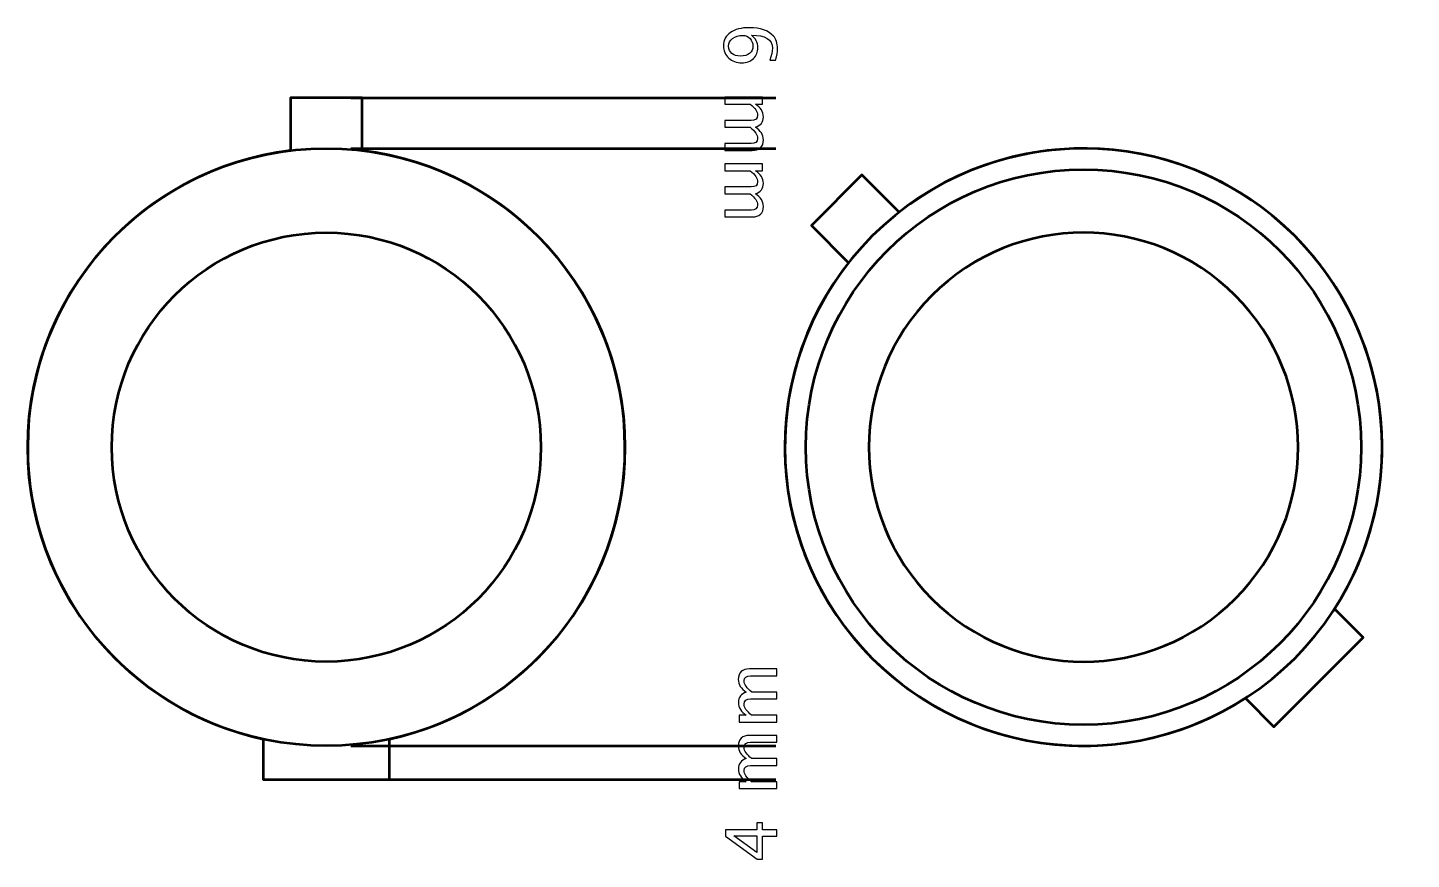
# Model space of a CAD drawing. Header units: centimetres. Extents: x -42.5 to 44.4, y -43.5 to 43.2.
# Drawn here: x 27.95 to 44.4, y 7.1 to 16.99 of the extents above; entities that cross this region are included whole.
import ezdxf

# ---------------------------------------------------------------- set-up
doc = ezdxf.new("R2010")
doc.units = ezdxf.units.CM
doc.header["$MEASUREMENT"] = 0
doc.layers.add('Layer 1', color=7, linetype='Continuous')

msp = doc.modelspace()

# ---------------------------------------------------------------- linework, layer by layer
at = {"layer": 'Layer 1', "color": 4, "lineweight": 53}
msp.add_ellipse((31.5, 12), major_axis=(0, 3.55), ratio=1, dxfattribs=at)
at = {"layer": 'Layer 1', "lineweight": 53}
for centre, major_axis in [((40.5, 12), (0, 3.3)), ((31.5, 12), (0, 2.55))]:
    msp.add_ellipse(centre, major_axis=major_axis, ratio=1, dxfattribs=at)
at = {"layer": 'Layer 1'}
for points, knots in [([(36.55353, 16.89656), (36.60391, 16.85762), (36.62916, 16.80865), (36.62916, 16.74967), (36.62916, 16.74967), (36.62916, 16.69618), (36.61153, 16.65244), (36.57611, 16.61829), (36.57611, 16.61829), (36.54069, 16.58428), (36.49525, 16.56721), (36.43979, 16.56721), (36.43979, 16.56721), (36.37615, 16.56721), (36.3238, 16.58626), (36.28274, 16.6245), (36.28274, 16.6245), (36.24167, 16.66274), (36.22107, 16.71128), (36.22107, 16.77041), (36.22107, 16.77041), (36.22107, 16.83758), (36.2483, 16.89035), (36.30263, 16.92831), (36.30263, 16.92831), (36.3571, 16.96641), (36.43246, 16.98546), (36.52855, 16.98546), (36.52855, 16.98546), (36.65809, 16.98546), (36.75306, 16.95216), (36.81374, 16.8857), (36.81374, 16.8857), (36.84704, 16.84957), (36.86369, 16.79962), (36.86369, 16.73598), (36.86369, 16.73598), (36.86369, 16.69901), (36.85607, 16.65315), (36.84083, 16.59853), (36.84083, 16.59853), (36.84083, 16.59853), (36.76971, 16.59853), (36.76971, 16.59853), (36.76971, 16.59853), (36.79173, 16.65625), (36.80273, 16.70366), (36.80273, 16.74092), (36.80273, 16.74092), (36.80273, 16.84463), (36.71962, 16.89656), (36.55353, 16.89656)], [0, 0, 0, 0, 0.07142857, 0.07142857, 0.07142857, 0.07142857, 0.14285714, 0.14285714, 0.14285714, 0.14285714, 0.21428571, 0.21428571, 0.21428571, 0.21428571, 0.28571429, 0.28571429, 0.28571429, 0.28571429, 0.35714286, 0.35714286, 0.35714286, 0.35714286, 0.42857143, 0.42857143, 0.42857143, 0.42857143, 0.5, 0.5, 0.5, 0.5, 0.57142857, 0.57142857, 0.57142857, 0.57142857, 0.64285714, 0.64285714, 0.64285714, 0.64285714, 0.71428571, 0.71428571, 0.71428571, 0.71428571, 0.78571429, 0.78571429, 0.78571429, 0.78571429, 0.85714286, 0.85714286, 0.85714286, 0.85714286, 1, 1, 1, 1]), ([(36.42371, 16.64849), (36.469, 16.64849), (36.50485, 16.65893), (36.53123, 16.67996), (36.53123, 16.67996), (36.55762, 16.70098), (36.57074, 16.72977), (36.57074, 16.76632), (36.57074, 16.76632), (36.57074, 16.80117), (36.55917, 16.83095), (36.53589, 16.85578), (36.53589, 16.85578), (36.51275, 16.88076), (36.48481, 16.89318), (36.45221, 16.89318), (36.45221, 16.89318), (36.40085, 16.89318), (36.35964, 16.88132), (36.3286, 16.85776), (36.3286, 16.85776), (36.29755, 16.83405), (36.28203, 16.80272), (36.28203, 16.76378), (36.28203, 16.76378), (36.28203, 16.72836), (36.29473, 16.70028), (36.32013, 16.67953), (36.32013, 16.67953), (36.34553, 16.65879), (36.3801, 16.64849), (36.42371, 16.64849)], [0, 0, 0, 0, 0.11111111, 0.11111111, 0.11111111, 0.11111111, 0.22222222, 0.22222222, 0.22222222, 0.22222222, 0.33333333, 0.33333333, 0.33333333, 0.33333333, 0.44444444, 0.44444444, 0.44444444, 0.44444444, 0.55555556, 0.55555556, 0.55555556, 0.55555556, 0.66666667, 0.66666667, 0.66666667, 0.66666667, 0.77777778, 0.77777778, 0.77777778, 0.77777778, 1, 1, 1, 1]), ([(36.23631, 16.1577), (36.23631, 16.1577), (36.68505, 16.1577), (36.68505, 16.1577), (36.68505, 16.1577), (36.68505, 16.1577), (36.68505, 16.07642), (36.68505, 16.07642), (36.68505, 16.07642), (36.68505, 16.07642), (36.60024, 16.07642), (36.60024, 16.07642), (36.60024, 16.07642), (36.66303, 16.03677), (36.69436, 15.98597), (36.69436, 15.92374), (36.69436, 15.92374), (36.69436, 15.86376), (36.66303, 15.82298), (36.60024, 15.80125), (36.60024, 15.80125), (36.6636, 15.76273), (36.69521, 15.71263), (36.69521, 15.65083), (36.69521, 15.65083), (36.69521, 15.61146), (36.68363, 15.58084), (36.66035, 15.55896), (36.66035, 15.55896), (36.63707, 15.53709), (36.60447, 15.52608), (36.56256, 15.52608), (36.56256, 15.52608), (36.56256, 15.52608), (36.23631, 15.52608), (36.23631, 15.52608), (36.23631, 15.52608), (36.23631, 15.52608), (36.23631, 15.60736), (36.23631, 15.60736), (36.23631, 15.60736), (36.23631, 15.60736), (36.54915, 15.60736), (36.54915, 15.60736), (36.54915, 15.60736), (36.60024, 15.60736), (36.62578, 15.62768), (36.62578, 15.66832), (36.62578, 15.66832), (36.62578, 15.71052), (36.596, 15.75483), (36.53631, 15.80125), (36.53631, 15.80125), (36.53631, 15.80125), (36.23631, 15.80125), (36.23631, 15.80125), (36.23631, 15.80125), (36.23631, 15.80125), (36.23631, 15.88253), (36.23631, 15.88253), (36.23631, 15.88253), (36.23631, 15.88253), (36.54944, 15.88253), (36.54944, 15.88253), (36.54944, 15.88253), (36.60094, 15.88253), (36.62662, 15.90313), (36.62662, 15.94448), (36.62662, 15.94448), (36.62662, 15.98554), (36.59671, 16.02957), (36.53674, 16.07642), (36.53674, 16.07642), (36.53674, 16.07642), (36.23631, 16.07642), (36.23631, 16.07642), (36.23631, 16.07642), (36.23631, 16.07642), (36.23631, 16.1577), (36.23631, 16.1577)], [0, 0, 0, 0, 0.04761905, 0.04761905, 0.04761905, 0.04761905, 0.0952381, 0.0952381, 0.0952381, 0.0952381, 0.14285714, 0.14285714, 0.14285714, 0.14285714, 0.19047619, 0.19047619, 0.19047619, 0.19047619, 0.23809524, 0.23809524, 0.23809524, 0.23809524, 0.28571429, 0.28571429, 0.28571429, 0.28571429, 0.33333333, 0.33333333, 0.33333333, 0.33333333, 0.38095238, 0.38095238, 0.38095238, 0.38095238, 0.42857143, 0.42857143, 0.42857143, 0.42857143, 0.47619048, 0.47619048, 0.47619048, 0.47619048, 0.52380952, 0.52380952, 0.52380952, 0.52380952, 0.57142857, 0.57142857, 0.57142857, 0.57142857, 0.61904762, 0.61904762, 0.61904762, 0.61904762, 0.66666667, 0.66666667, 0.66666667, 0.66666667, 0.71428571, 0.71428571, 0.71428571, 0.71428571, 0.76190476, 0.76190476, 0.76190476, 0.76190476, 0.80952381, 0.80952381, 0.80952381, 0.80952381, 0.85714286, 0.85714286, 0.85714286, 0.85714286, 0.9047619, 0.9047619, 0.9047619, 0.9047619, 1, 1, 1, 1]), ([(36.23631, 15.36719), (36.23631, 15.36719), (36.68505, 15.36719), (36.68505, 15.36719), (36.68505, 15.36719), (36.68505, 15.36719), (36.68505, 15.28591), (36.68505, 15.28591), (36.68505, 15.28591), (36.68505, 15.28591), (36.60024, 15.28591), (36.60024, 15.28591), (36.60024, 15.28591), (36.66303, 15.24626), (36.69436, 15.19546), (36.69436, 15.13323), (36.69436, 15.13323), (36.69436, 15.07325), (36.66303, 15.03247), (36.60024, 15.01074), (36.60024, 15.01074), (36.6636, 14.97222), (36.69521, 14.92212), (36.69521, 14.86032), (36.69521, 14.86032), (36.69521, 14.82095), (36.68363, 14.79033), (36.66035, 14.76845), (36.66035, 14.76845), (36.63707, 14.74658), (36.60447, 14.73557), (36.56256, 14.73557), (36.56256, 14.73557), (36.56256, 14.73557), (36.23631, 14.73557), (36.23631, 14.73557), (36.23631, 14.73557), (36.23631, 14.73557), (36.23631, 14.81685), (36.23631, 14.81685), (36.23631, 14.81685), (36.23631, 14.81685), (36.54915, 14.81685), (36.54915, 14.81685), (36.54915, 14.81685), (36.60024, 14.81685), (36.62578, 14.83717), (36.62578, 14.87781), (36.62578, 14.87781), (36.62578, 14.92001), (36.596, 14.96432), (36.53631, 15.01074), (36.53631, 15.01074), (36.53631, 15.01074), (36.23631, 15.01074), (36.23631, 15.01074), (36.23631, 15.01074), (36.23631, 15.01074), (36.23631, 15.09202), (36.23631, 15.09202), (36.23631, 15.09202), (36.23631, 15.09202), (36.54944, 15.09202), (36.54944, 15.09202), (36.54944, 15.09202), (36.60094, 15.09202), (36.62662, 15.11262), (36.62662, 15.15397), (36.62662, 15.15397), (36.62662, 15.19503), (36.59671, 15.23906), (36.53674, 15.28591), (36.53674, 15.28591), (36.53674, 15.28591), (36.23631, 15.28591), (36.23631, 15.28591), (36.23631, 15.28591), (36.23631, 15.28591), (36.23631, 15.36719), (36.23631, 15.36719)], [0, 0, 0, 0, 0.04761905, 0.04761905, 0.04761905, 0.04761905, 0.0952381, 0.0952381, 0.0952381, 0.0952381, 0.14285714, 0.14285714, 0.14285714, 0.14285714, 0.19047619, 0.19047619, 0.19047619, 0.19047619, 0.23809524, 0.23809524, 0.23809524, 0.23809524, 0.28571429, 0.28571429, 0.28571429, 0.28571429, 0.33333333, 0.33333333, 0.33333333, 0.33333333, 0.38095238, 0.38095238, 0.38095238, 0.38095238, 0.42857143, 0.42857143, 0.42857143, 0.42857143, 0.47619048, 0.47619048, 0.47619048, 0.47619048, 0.52380952, 0.52380952, 0.52380952, 0.52380952, 0.57142857, 0.57142857, 0.57142857, 0.57142857, 0.61904762, 0.61904762, 0.61904762, 0.61904762, 0.66666667, 0.66666667, 0.66666667, 0.66666667, 0.71428571, 0.71428571, 0.71428571, 0.71428571, 0.76190476, 0.76190476, 0.76190476, 0.76190476, 0.80952381, 0.80952381, 0.80952381, 0.80952381, 0.85714286, 0.85714286, 0.85714286, 0.85714286, 0.9047619, 0.9047619, 0.9047619, 0.9047619, 1, 1, 1, 1]), ([(36.85604, 8.73276), (36.85604, 8.73276), (36.4073, 8.73276), (36.4073, 8.73276), (36.4073, 8.73276), (36.4073, 8.73276), (36.4073, 8.81404), (36.4073, 8.81404), (36.4073, 8.81404), (36.4073, 8.81404), (36.49211, 8.81404), (36.49211, 8.81404), (36.49211, 8.81404), (36.42932, 8.85369), (36.39799, 8.90449), (36.39799, 8.96672), (36.39799, 8.96672), (36.39799, 9.0267), (36.42932, 9.06748), (36.49211, 9.08921), (36.49211, 9.08921), (36.42875, 9.12773), (36.39714, 9.17797), (36.39714, 9.23963), (36.39714, 9.23963), (36.39714, 9.279), (36.40872, 9.30962), (36.432, 9.3315), (36.432, 9.3315), (36.45528, 9.35337), (36.48788, 9.36438), (36.52979, 9.36438), (36.52979, 9.36438), (36.52979, 9.36438), (36.85604, 9.36438), (36.85604, 9.36438), (36.85604, 9.36438), (36.85604, 9.36438), (36.85604, 9.2831), (36.85604, 9.2831), (36.85604, 9.2831), (36.85604, 9.2831), (36.5432, 9.2831), (36.5432, 9.2831), (36.5432, 9.2831), (36.49211, 9.2831), (36.46657, 9.26278), (36.46657, 9.22214), (36.46657, 9.22214), (36.46657, 9.17994), (36.49635, 9.13563), (36.55604, 9.08921), (36.55604, 9.08921), (36.55604, 9.08921), (36.85604, 9.08921), (36.85604, 9.08921), (36.85604, 9.08921), (36.85604, 9.08921), (36.85604, 9.00793), (36.85604, 9.00793), (36.85604, 9.00793), (36.85604, 9.00793), (36.54291, 9.00793), (36.54291, 9.00793), (36.54291, 9.00793), (36.49141, 9.00793), (36.46573, 8.98733), (36.46573, 8.94598), (36.46573, 8.94598), (36.46573, 8.90492), (36.49564, 8.86089), (36.55561, 8.81404), (36.55561, 8.81404), (36.55561, 8.81404), (36.85604, 8.81404), (36.85604, 8.81404), (36.85604, 8.81404), (36.85604, 8.81404), (36.85604, 8.73276), (36.85604, 8.73276)], [0, 0, 0, 0, 0.04761905, 0.04761905, 0.04761905, 0.04761905, 0.0952381, 0.0952381, 0.0952381, 0.0952381, 0.14285714, 0.14285714, 0.14285714, 0.14285714, 0.19047619, 0.19047619, 0.19047619, 0.19047619, 0.23809524, 0.23809524, 0.23809524, 0.23809524, 0.28571429, 0.28571429, 0.28571429, 0.28571429, 0.33333333, 0.33333333, 0.33333333, 0.33333333, 0.38095238, 0.38095238, 0.38095238, 0.38095238, 0.42857143, 0.42857143, 0.42857143, 0.42857143, 0.47619048, 0.47619048, 0.47619048, 0.47619048, 0.52380952, 0.52380952, 0.52380952, 0.52380952, 0.57142857, 0.57142857, 0.57142857, 0.57142857, 0.61904762, 0.61904762, 0.61904762, 0.61904762, 0.66666667, 0.66666667, 0.66666667, 0.66666667, 0.71428571, 0.71428571, 0.71428571, 0.71428571, 0.76190476, 0.76190476, 0.76190476, 0.76190476, 0.80952381, 0.80952381, 0.80952381, 0.80952381, 0.85714286, 0.85714286, 0.85714286, 0.85714286, 0.9047619, 0.9047619, 0.9047619, 0.9047619, 1, 1, 1, 1]), ([(36.85604, 7.94225), (36.85604, 7.94225), (36.4073, 7.94225), (36.4073, 7.94225), (36.4073, 7.94225), (36.4073, 7.94225), (36.4073, 8.02353), (36.4073, 8.02353), (36.4073, 8.02353), (36.4073, 8.02353), (36.49211, 8.02353), (36.49211, 8.02353), (36.49211, 8.02353), (36.42932, 8.06318), (36.39799, 8.11398), (36.39799, 8.17621), (36.39799, 8.17621), (36.39799, 8.23619), (36.42932, 8.27697), (36.49211, 8.2987), (36.49211, 8.2987), (36.42875, 8.33722), (36.39714, 8.38746), (36.39714, 8.44912), (36.39714, 8.44912), (36.39714, 8.48849), (36.40872, 8.51911), (36.432, 8.54099), (36.432, 8.54099), (36.45528, 8.56286), (36.48788, 8.57387), (36.52979, 8.57387), (36.52979, 8.57387), (36.52979, 8.57387), (36.85604, 8.57387), (36.85604, 8.57387), (36.85604, 8.57387), (36.85604, 8.57387), (36.85604, 8.49259), (36.85604, 8.49259), (36.85604, 8.49259), (36.85604, 8.49259), (36.5432, 8.49259), (36.5432, 8.49259), (36.5432, 8.49259), (36.49211, 8.49259), (36.46657, 8.47227), (36.46657, 8.43163), (36.46657, 8.43163), (36.46657, 8.38943), (36.49635, 8.34512), (36.55604, 8.2987), (36.55604, 8.2987), (36.55604, 8.2987), (36.85604, 8.2987), (36.85604, 8.2987), (36.85604, 8.2987), (36.85604, 8.2987), (36.85604, 8.21742), (36.85604, 8.21742), (36.85604, 8.21742), (36.85604, 8.21742), (36.54291, 8.21742), (36.54291, 8.21742), (36.54291, 8.21742), (36.49141, 8.21742), (36.46573, 8.19682), (36.46573, 8.15547), (36.46573, 8.15547), (36.46573, 8.11441), (36.49564, 8.07038), (36.55561, 8.02353), (36.55561, 8.02353), (36.55561, 8.02353), (36.85604, 8.02353), (36.85604, 8.02353), (36.85604, 8.02353), (36.85604, 8.02353), (36.85604, 7.94225), (36.85604, 7.94225)], [0, 0, 0, 0, 0.04761905, 0.04761905, 0.04761905, 0.04761905, 0.0952381, 0.0952381, 0.0952381, 0.0952381, 0.14285714, 0.14285714, 0.14285714, 0.14285714, 0.19047619, 0.19047619, 0.19047619, 0.19047619, 0.23809524, 0.23809524, 0.23809524, 0.23809524, 0.28571429, 0.28571429, 0.28571429, 0.28571429, 0.33333333, 0.33333333, 0.33333333, 0.33333333, 0.38095238, 0.38095238, 0.38095238, 0.38095238, 0.42857143, 0.42857143, 0.42857143, 0.42857143, 0.47619048, 0.47619048, 0.47619048, 0.47619048, 0.52380952, 0.52380952, 0.52380952, 0.52380952, 0.57142857, 0.57142857, 0.57142857, 0.57142857, 0.61904762, 0.61904762, 0.61904762, 0.61904762, 0.66666667, 0.66666667, 0.66666667, 0.66666667, 0.71428571, 0.71428571, 0.71428571, 0.71428571, 0.76190476, 0.76190476, 0.76190476, 0.76190476, 0.80952381, 0.80952381, 0.80952381, 0.80952381, 0.85714286, 0.85714286, 0.85714286, 0.85714286, 0.9047619, 0.9047619, 0.9047619, 0.9047619, 1, 1, 1, 1]), ([(36.85604, 7.37695), (36.85604, 7.37695), (36.68247, 7.37695), (36.68247, 7.37695), (36.68247, 7.37695), (36.68247, 7.37695), (36.68247, 7.10094), (36.68247, 7.10094), (36.68247, 7.10094), (36.68247, 7.10094), (36.62067, 7.10094), (36.62067, 7.10094), (36.62067, 7.10094), (36.62067, 7.10094), (36.2439, 7.37695), (36.2439, 7.37695), (36.2439, 7.37695), (36.2439, 7.37695), (36.2439, 7.45315), (36.2439, 7.45315), (36.2439, 7.45315), (36.2439, 7.45315), (36.61559, 7.45315), (36.61559, 7.45315), (36.61559, 7.45315), (36.61559, 7.45315), (36.61559, 7.53528), (36.61559, 7.53528), (36.61559, 7.53528), (36.61559, 7.53528), (36.68247, 7.53528), (36.68247, 7.53528), (36.68247, 7.53528), (36.68247, 7.53528), (36.68247, 7.45315), (36.68247, 7.45315), (36.68247, 7.45315), (36.68247, 7.45315), (36.85604, 7.45315), (36.85604, 7.45315), (36.85604, 7.45315), (36.85604, 7.45315), (36.85604, 7.37695), (36.85604, 7.37695)], [0, 0, 0, 0, 0.08333333, 0.08333333, 0.08333333, 0.08333333, 0.16666667, 0.16666667, 0.16666667, 0.16666667, 0.25, 0.25, 0.25, 0.25, 0.33333333, 0.33333333, 0.33333333, 0.33333333, 0.41666667, 0.41666667, 0.41666667, 0.41666667, 0.5, 0.5, 0.5, 0.5, 0.58333333, 0.58333333, 0.58333333, 0.58333333, 0.66666667, 0.66666667, 0.66666667, 0.66666667, 0.75, 0.75, 0.75, 0.75, 0.83333333, 0.83333333, 0.83333333, 0.83333333, 1, 1, 1, 1]), ([(36.61559, 7.18123), (36.61559, 7.18123), (36.61559, 7.38203), (36.61559, 7.38203), (36.61559, 7.38203), (36.61559, 7.38203), (36.34437, 7.38203), (36.34437, 7.38203), (36.34437, 7.38203), (36.34437, 7.38203), (36.61559, 7.18123), (36.61559, 7.18123)], [0, 0, 0, 0, 0.25, 0.25, 0.25, 0.25, 0.5, 0.5, 0.5, 0.5, 1, 1, 1, 1])]:
    msp.add_open_spline(points, degree=3, knots=knots, dxfattribs=at)
at = {"layer": 'Layer 1', "lineweight": 53}
msp.add_open_spline([(31.92499, 15.52458), (33.68521, 15.31454), (35.05, 13.81677), (35.05, 12), (35.05, 12), (35.05, 10.29672), (33.85037, 8.87388), (32.24999, 8.52964), (32.24999, 8.52964), (32.24999, 8.52964), (32.24999, 8.05001), (32.24999, 8.05001), (32.24999, 8.05001), (32.24999, 8.05001), (30.74999, 8.05001), (30.74999, 8.05001), (30.74999, 8.05001), (30.74999, 8.05001), (30.74999, 8.52964), (30.74999, 8.52964), (30.74999, 8.52964), (29.14962, 8.87388), (27.95, 10.29673), (27.95, 12), (27.95, 12), (27.95, 13.81677), (29.31478, 15.31454), (31.07499, 15.52458), (31.07499, 15.52458), (31.07499, 15.52458), (31.07499, 16.14999), (31.07499, 16.14999), (31.07499, 16.14999), (31.07499, 16.14999), (31.92499, 16.14999), (31.92499, 16.14999), (31.92499, 16.14999), (31.92499, 16.14999), (31.92499, 15.52458), (31.92499, 15.52458)], degree=3, knots=[0, 0, 0, 0, 0.09090909, 0.09090909, 0.09090909, 0.09090909, 0.18181818, 0.18181818, 0.18181818, 0.18181818, 0.27272727, 0.27272727, 0.27272727, 0.27272727, 0.36363636, 0.36363636, 0.36363636, 0.36363636, 0.45454545, 0.45454545, 0.45454545, 0.45454545, 0.54545455, 0.54545455, 0.54545455, 0.54545455, 0.63636364, 0.63636364, 0.63636364, 0.63636364, 0.72727273, 0.72727273, 0.72727273, 0.72727273, 0.81818182, 0.81818182, 0.81818182, 0.81818182, 1, 1, 1, 1], dxfattribs=at)
for points in [[(31.79104, 16.14999), (31.79104, 16.14999), (36.84104, 16.15007), (36.84104, 16.15007)], [(36.54999, 16.15007), (36.54999, 16.15007), (36.54999, 16.15007), (36.54999, 16.15007)], [(31.79105, 15.54999), (31.79105, 15.54999), (36.84105, 15.55007), (36.84105, 15.55007)], [(36.55, 15.55007), (36.55, 15.55007), (36.55, 15.55007), (36.55, 15.55007)], [(31.79105, 8.45001), (31.79105, 8.45001), (36.84104, 8.44988), (36.84104, 8.44988)], [(36.54999, 8.44988), (36.54999, 8.44988), (36.54999, 8.44988), (36.54999, 8.44988)], [(31.79104, 8.05001), (31.79104, 8.05001), (36.84103, 8.04988), (36.84103, 8.04988)], [(36.54998, 8.04988), (36.54998, 8.04988), (36.54998, 8.04988), (36.54998, 8.04988)]]:
    msp.add_open_spline(points, degree=3, dxfattribs=at)
at = {"layer": 'Layer 1', "color": 4, "lineweight": 53}
for points, knots in [([(37.98977, 14.51023), (39.37614, 15.8966), (41.62386, 15.8966), (43.01023, 14.51023), (43.01023, 14.51023), (44.3966, 13.12386), (44.3966, 10.87614), (43.01023, 9.48977), (43.01023, 9.48977), (41.62386, 8.1034), (39.37614, 8.1034), (37.98977, 9.48977), (37.98977, 9.48977), (36.6034, 10.87614), (36.6034, 13.12386), (37.98977, 14.51023)], [0, 0, 0, 0, 0.2, 0.2, 0.2, 0.2, 0.4, 0.4, 0.4, 0.4, 0.6, 0.6, 0.6, 0.6, 1, 1, 1, 1]), ([(38.30826, 14.79277), (39.70144, 15.88891), (41.72558, 15.79488), (43.01023, 14.51023), (43.01023, 14.51023), (44.21463, 13.30583), (44.37246, 11.45146), (43.48424, 10.07641), (43.48424, 10.07641), (43.48424, 10.07641), (43.82339, 9.73726), (43.82339, 9.73726), (43.82339, 9.73726), (43.82339, 9.73726), (42.76273, 8.6766), (42.76273, 8.6766), (42.76273, 8.6766), (42.76273, 8.6766), (42.42358, 9.01575), (42.42358, 9.01575), (42.42358, 9.01575), (41.04853, 8.12753), (39.19417, 8.28538), (37.98977, 9.48977), (37.98977, 9.48977), (36.70512, 10.77442), (36.61108, 12.79855), (37.70722, 14.19173), (37.70722, 14.19173), (37.70722, 14.19173), (37.26499, 14.63396), (37.26499, 14.63396), (37.26499, 14.63396), (37.26499, 14.63396), (37.86603, 15.235), (37.86603, 15.235), (37.86603, 15.235), (37.86603, 15.235), (38.30826, 14.79277), (38.30826, 14.79277)], [0, 0, 0, 0, 0.09090909, 0.09090909, 0.09090909, 0.09090909, 0.18181818, 0.18181818, 0.18181818, 0.18181818, 0.27272727, 0.27272727, 0.27272727, 0.27272727, 0.36363636, 0.36363636, 0.36363636, 0.36363636, 0.45454545, 0.45454545, 0.45454545, 0.45454545, 0.54545455, 0.54545455, 0.54545455, 0.54545455, 0.63636364, 0.63636364, 0.63636364, 0.63636364, 0.72727273, 0.72727273, 0.72727273, 0.72727273, 0.81818182, 0.81818182, 0.81818182, 0.81818182, 1, 1, 1, 1]), ([(38.69688, 13.80312), (39.69272, 14.79896), (41.30728, 14.79896), (42.30312, 13.80312), (42.30312, 13.80312), (43.29896, 12.80728), (43.29896, 11.19272), (42.30312, 10.19688), (42.30312, 10.19688), (41.30728, 9.20104), (39.69272, 9.20104), (38.69688, 10.19688), (38.69688, 10.19688), (37.70104, 11.19272), (37.70104, 12.80728), (38.69688, 13.80312)], [0, 0, 0, 0, 0.2, 0.2, 0.2, 0.2, 0.4, 0.4, 0.4, 0.4, 0.6, 0.6, 0.6, 0.6, 1, 1, 1, 1])]:
    msp.add_open_spline(points, degree=3, knots=knots, dxfattribs=at)

doc.saveas('drawing.dxf')
